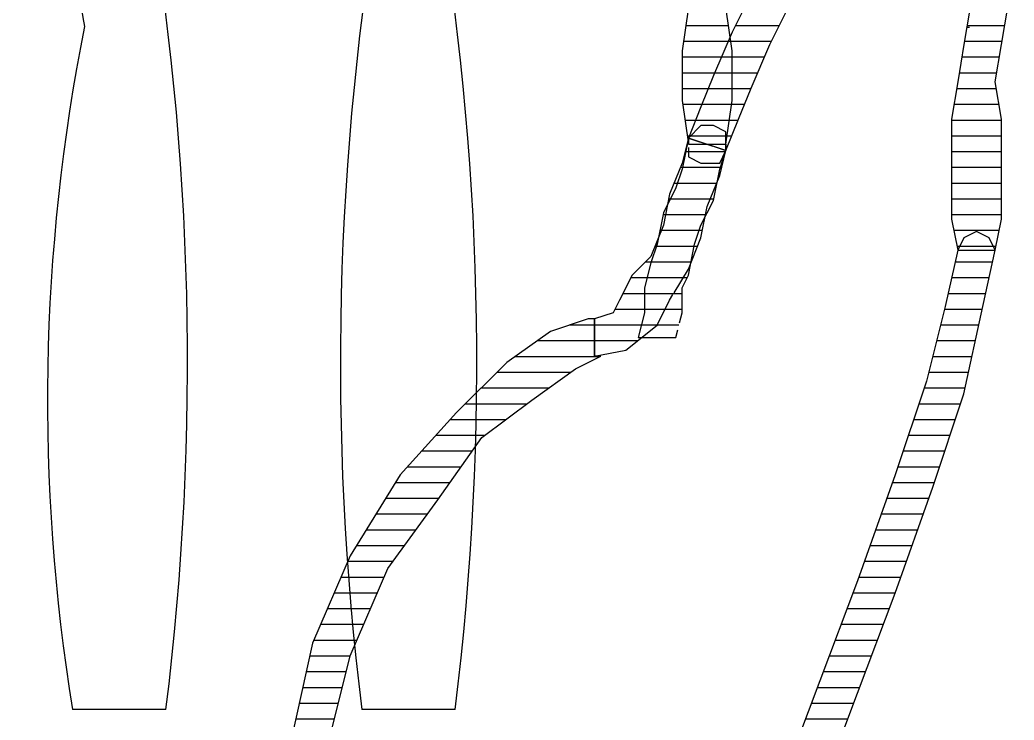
# Model space of a CAD drawing. Header units: millimetres. Extents: x 11489 to 12006, y 36725 to 37730.
# Drawn here: x 11768.49 to 11776.38, y 37615.85 to 37621.4 of the extents above; entities that cross this region are included whole.
import ezdxf

# ---------------------------------------------------------------- set-up
doc = ezdxf.new("R2010")
doc.units = ezdxf.units.MM
doc.layers.add('OC-Mutfak_Ekipman', color=252, linetype='Continuous')
pattern_1 = [(360, (-19413.11011, 29189.02214), (1e-16, 0.125), [25])]

# ---------------------------------------------------------------- blocks, each defined once
blk = doc.blocks.new('A$C0b4f8896')
at = {"ltscale": 30}
h = blk.add_hatch(dxfattribs=at)
h.set_pattern_fill('DC_LINES', color=256, scale=0.1, style=0)
h.set_pattern_definition(pattern_1)
h.paths.add_polyline_path([(0.8445, 19.8398), (0.9438, 20.2852), (1.0928, 20.8789), (1.3412, 21.6211), (1.6393, 22.4619), (1.9373, 23.2539), (2.2354, 24.0449), (2.4837, 24.6387), (2.7321, 24.9854), (2.434, 25.1826), (2.1857, 24.7373), (1.9373, 24.1445), (1.6393, 23.3525), (1.3412, 22.5605), (1.0432, 21.7197), (0.7949, 20.9775), (0.6458, 20.2852), (0.5464, 19.8398), (0.5961, 19.7412), (0.6954, 19.6914), (0.7949, 19.7412)], flags=0)
h = blk.add_hatch(dxfattribs=at)
h.set_pattern_fill('DC_LINES', color=256, scale=0.1, style=0)
h.set_pattern_definition(pattern_1)
edge = h.paths.add_edge_path(flags=0)
edge.add_line((3.7255, 20.3838), (3.7753, 20.3838))
edge.add_line((3.7753, 20.3838), (4.0733, 20.4834))
edge.add_line((4.0733, 20.4834), (4.421, 20.7305))
edge.add_line((4.421, 20.7305), (4.8184, 21.126))
edge.add_line((4.8184, 21.126), (5.2655, 21.6211))
edge.add_line((5.2655, 21.6211), (5.6628, 22.2637))
edge.add_line((5.6628, 22.2637), (5.9609, 22.957))
edge.add_line((5.9609, 22.957), (6.1596, 23.8477))
edge.add_line((6.1596, 23.8477), (6.1596, 24.8369))
edge.add_line((6.1596, 24.8369), (5.8616, 24.8369))
edge.add_line((5.8616, 24.8369), (5.8616, 23.8477))
edge.add_line((5.8616, 23.8477), (5.6628, 23.0557))
edge.add_line((5.6628, 23.0557), (5.3649, 22.3633))
edge.add_line((5.3649, 22.3633), (4.9674, 21.8184))
edge.add_line((4.9674, 21.8184), (4.6197, 21.3242))
edge.add_line((4.6197, 21.3242), (4.2224, 21.0273))
edge.add_line((4.2224, 21.0273), (3.8746, 20.7803))
edge.add_line((3.8746, 20.7803), (3.6759, 20.6807))
edge.add_line((3.6759, 20.6807), (3.7255, 20.6807))
h = blk.add_hatch(dxfattribs=at)
h.set_pattern_fill('DC_LINES', color=256, scale=0.1, style=0)
h.set_pattern_definition(pattern_1)
edge = h.paths.add_edge_path(flags=0)
edge.add_line((2.9804, 18.9492), (3.0302, 19.1475))
edge.add_line((3.0302, 19.1475), (3.1295, 19.3945))
edge.add_line((3.1295, 19.3945), (3.1791, 19.6416))
edge.add_line((3.1791, 19.6416), (3.2785, 19.8887))
edge.add_line((3.2785, 19.8887), (3.4275, 20.0381))
edge.add_line((3.4275, 20.0381), (3.5269, 20.2354))
edge.add_line((3.5269, 20.2354), (3.5765, 20.335))
edge.add_line((3.5765, 20.335), (3.7255, 20.3838))
edge.add_line((3.7255, 20.3838), (3.7255, 20.6807))
edge.add_line((3.7255, 20.6807), (3.4772, 20.6309))
edge.add_line((3.4772, 20.6309), (3.2288, 20.4336))
edge.add_line((3.2288, 20.4336), (3.1295, 20.2354))
edge.add_line((3.1295, 20.2354), (2.9804, 19.9883))
edge.add_line((2.9804, 19.9883), (2.8811, 19.7412))
edge.add_line((2.8811, 19.7412), (2.8314, 19.4932))
edge.add_line((2.8314, 19.4932), (2.7321, 19.2461))
edge.add_line((2.7321, 19.2461), (2.6824, 19.0479))
h = blk.add_hatch(dxfattribs=at)
h.set_pattern_fill('DC_LINES', color=256, scale=0.1, style=0)
h.set_pattern_definition(pattern_1)
edge = h.paths.add_edge_path(flags=0)
edge.add_line((2.9804, 18.999), (2.9804, 18.9492))
edge.add_line((2.9804, 18.9492), (3.0302, 19.1963))
edge.add_line((3.0302, 19.1963), (3.0798, 19.3447))
edge.add_line((3.0798, 19.3447), (3.1791, 19.543))
edge.add_line((3.1791, 19.543), (3.2288, 19.79))
edge.add_line((3.2288, 19.79), (3.2785, 19.9385))
edge.add_line((3.2785, 19.9385), (3.3282, 20.1367))
edge.add_line((3.3282, 20.1367), (3.3282, 20.335))
edge.add_line((3.3282, 20.335), (3.3779, 20.5322))
edge.add_line((3.3779, 20.5322), (3.0798, 20.5322))
edge.add_line((3.0798, 20.5322), (3.0302, 20.335))
edge.add_line((3.0302, 20.335), (3.0302, 20.1367))
edge.add_line((3.0302, 20.1367), (2.9804, 20.0381))
edge.add_line((2.9804, 20.0381), (2.9308, 19.79))
edge.add_line((2.9308, 19.79), (2.8811, 19.6416))
edge.add_line((2.8811, 19.6416), (2.7817, 19.4443))
edge.add_line((2.7817, 19.4443), (2.7321, 19.1963))
edge.add_line((2.7321, 19.1963), (2.6824, 19.0479))
edge.add_line((2.6824, 19.0479), (2.6824, 18.999))
edge.add_line((2.6824, 18.999), (2.6824, 19.0479))
edge.add_line((2.6824, 19.0479), (2.6824, 18.8994))
edge.add_line((2.6824, 18.8994), (2.7817, 18.8506))
edge.add_line((2.7817, 18.8506), (2.8811, 18.8506))
edge.add_line((2.8811, 18.8506), (2.9804, 18.9492))
h = blk.add_hatch(dxfattribs=at)
h.set_pattern_fill('DC_LINES', color=256, scale=0.1, style=0)
h.set_pattern_definition(pattern_1)
edge = h.paths.add_edge_path(flags=0)
edge.add_line((0.6954, 17.6133), (0.7451, 17.9102))
edge.add_line((0.7451, 17.9102), (0.7949, 18.207))
edge.add_line((0.7949, 18.207), (0.8445, 18.5039))
edge.add_line((0.8445, 18.5039), (0.8941, 18.8008))
edge.add_line((0.8941, 18.8008), (0.8941, 19.0479))
edge.add_line((0.8941, 19.0479), (0.8941, 19.3447))
edge.add_line((0.8941, 19.3447), (0.8941, 19.5928))
edge.add_line((0.8941, 19.5928), (0.8445, 19.8398))
edge.add_line((0.8445, 19.8398), (0.5464, 19.8398))
edge.add_line((0.5464, 19.8398), (0.4968, 19.5928))
edge.add_line((0.4968, 19.5928), (0.4968, 19.3447))
edge.add_line((0.4968, 19.3447), (0.4968, 19.0479))
edge.add_line((0.4968, 19.0479), (0.4968, 18.8008))
edge.add_line((0.4968, 18.8008), (0.5464, 18.5039))
edge.add_line((0.5464, 18.5039), (0.4968, 18.207))
edge.add_line((0.4968, 18.207), (0.447, 17.9102))
edge.add_line((0.447, 17.9102), (0.3974, 17.6133))
h = blk.add_hatch(dxfattribs=at)
h.set_pattern_fill('DC_LINES', color=256, scale=0.1, style=0)
h.set_pattern_definition(pattern_1)
edge = h.paths.add_edge_path(flags=0)
edge.add_line((1.8876, 16.624), (2.0366, 16.8711))
edge.add_line((2.0366, 16.8711), (2.136, 17.168))
edge.add_line((2.136, 17.168), (2.3347, 17.4648))
edge.add_line((2.3347, 17.4648), (2.4837, 17.8115))
edge.add_line((2.4837, 17.8115), (2.6328, 18.1084))
edge.add_line((2.6328, 18.1084), (2.7817, 18.4541))
edge.add_line((2.7817, 18.4541), (2.8811, 18.7021))
edge.add_line((2.8811, 18.7021), (2.9804, 18.9492))
edge.add_line((2.9804, 18.9492), (2.6824, 19.0479))
edge.add_line((2.6824, 19.0479), (2.5831, 18.8008))
edge.add_line((2.5831, 18.8008), (2.4837, 18.5537))
edge.add_line((2.4837, 18.5537), (2.3347, 18.207))
edge.add_line((2.3347, 18.207), (2.1857, 17.9102))
edge.add_line((2.1857, 17.9102), (2.0366, 17.5635))
edge.add_line((2.0366, 17.5635), (1.838, 17.2666))
edge.add_line((1.838, 17.2666), (1.7386, 16.9697))
edge.add_line((1.7386, 16.9697), (1.5896, 16.7227))
h = blk.add_hatch(dxfattribs=at)
h.set_pattern_fill('DC_LINES', color=256, scale=0.1, style=0)
h.set_pattern_definition(pattern_1)
edge = h.paths.add_edge_path(flags=0)
edge.add_line((3.2288, 16.2773), (3.1791, 16.5742))
edge.add_line((3.1791, 16.5742), (3.1295, 16.8711))
edge.add_line((3.1295, 16.8711), (3.0798, 17.2178))
edge.add_line((3.0798, 17.2178), (3.0302, 17.5635))
edge.add_line((3.0302, 17.5635), (2.9804, 17.9102))
edge.add_line((2.9804, 17.9102), (3.0302, 18.2568))
edge.add_line((3.0302, 18.2568), (3.0302, 18.6523))
edge.add_line((3.0302, 18.6523), (2.9804, 18.999))
edge.add_line((2.9804, 18.999), (2.6824, 18.999))
edge.add_line((2.6824, 18.999), (2.6328, 18.6523))
edge.add_line((2.6328, 18.6523), (2.6328, 18.2568))
edge.add_line((2.6328, 18.2568), (2.6824, 17.9102))
edge.add_line((2.6824, 17.9102), (2.7321, 17.5635))
edge.add_line((2.7321, 17.5635), (2.7817, 17.2178))
edge.add_line((2.7817, 17.2178), (2.8314, 16.8711))
edge.add_line((2.8314, 16.8711), (2.8811, 16.5742))
edge.add_line((2.8811, 16.5742), (2.9308, 16.2773))
for p, q in [((1.9373, 24.1445), (1.6393, 23.3525)), ((1.9373, 23.2539), (2.2354, 24.0449)), ((5.8616, 23.8477), (5.6628, 23.0557)), ((5.9609, 22.957), (6.1596, 23.8477)), ((4.8301, 23.4834), (5.5702, 23.4834)), ((7.1241, 23.4834), (7.8642, 23.4834)), ((1.6393, 23.3525), (1.3412, 22.5605)), ((1.6393, 22.4619), (1.9373, 23.2539)), ((5.6628, 23.0557), (5.3649, 22.3633)), ((5.6628, 22.2637), (5.9609, 22.957)), ((1.3412, 22.5605), (1.0432, 21.7197)), ((1.3412, 21.6211), (1.6393, 22.4619)), ((5.3649, 22.3633), (4.9674, 21.8184)), ((5.2655, 21.6211), (5.6628, 22.2637)), ((4.9674, 21.8184), (4.6197, 21.3242)), ((1.0432, 21.7197), (0.7949, 20.9775)), ((1.0928, 20.8789), (1.3412, 21.6211)), ((4.8184, 21.126), (5.2655, 21.6211)), ((4.6197, 21.3242), (4.2224, 21.0273)), ((4.421, 20.7305), (4.8184, 21.126)), ((0.7949, 20.9775), (0.6458, 20.2852)), ((4.2224, 21.0273), (3.8746, 20.7803)), ((0.9438, 20.2852), (1.0928, 20.8789)), ((3.8746, 20.7803), (3.6759, 20.6807)), ((3.7255, 20.6807), (3.4772, 20.6309)), ((3.6759, 20.6807), (3.7255, 20.6807)), ((3.7255, 20.6807), (3.7255, 20.3838)), ((3.7255, 20.3838), (3.7255, 20.6807)), ((4.0733, 20.4834), (4.421, 20.7305)), ((3.4772, 20.6309), (3.2288, 20.4336)), ((3.0798, 20.5322), (3.0646, 20.4717)), ((3.3779, 20.5322), (3.0798, 20.5322)), ((3.3282, 20.335), (3.3779, 20.5322)), ((3.2288, 20.4336), (3.1295, 20.2354)), ((3.7753, 20.3838), (4.0733, 20.4834)), ((3.0503, 20.4149), (3.0302, 20.335)), ((3.5765, 20.335), (3.7255, 20.3838)), ((3.7255, 20.3838), (3.7753, 20.3838)), ((3.7255, 20.3838), (3.7255, 20.3838)), ((0.6458, 20.2852), (0.5464, 19.8398)), ((0.8445, 19.8398), (0.9438, 20.2852)), ((3.0302, 20.335), (3.0302, 20.1367)), ((3.3282, 20.1367), (3.3282, 20.335)), ((3.5269, 20.2354), (3.5765, 20.335)), ((3.1295, 20.2354), (3.1026, 20.1907)), ((3.4275, 20.0381), (3.5269, 20.2354)), ((3.0942, 20.1769), (2.9804, 19.9883)), ((3.0302, 20.1367), (2.9804, 20.0381)), ((3.2785, 19.9385), (3.3282, 20.1367)), ((2.9804, 20.0381), (2.9308, 19.79)), ((3.2785, 19.8887), (3.4275, 20.0381)), ((2.9804, 19.9883), (2.8811, 19.7412)), ((3.1791, 19.6416), (3.2785, 19.8887)), ((3.2288, 19.79), (3.2785, 19.9385)), ((0.5464, 19.8398), (0.4968, 19.5928)), ((0.8445, 19.8398), (0.5464, 19.8398)), ((0.5464, 19.8398), (0.5464, 19.8398)), ((0.5464, 19.8398), (0.5464, 19.8398)), ((0.5464, 19.8398), (0.5961, 19.7412)), ((0.7949, 19.7412), (0.8445, 19.8398)), ((0.8941, 19.5928), (0.8445, 19.8398)), ((0.8445, 19.8398), (0.8445, 19.8398)), ((0.8445, 19.8398), (0.8445, 19.8398)), ((0.8445, 19.8398), (0.8445, 19.8398)), ((0.5961, 19.7412), (0.6954, 19.6914)), ((0.6954, 19.6914), (0.7949, 19.7412)), ((2.8811, 19.7412), (2.8314, 19.4932)), ((2.9308, 19.79), (2.8811, 19.6416)), ((3.1791, 19.543), (3.2288, 19.79)), ((2.8811, 19.6416), (2.7817, 19.4443)), ((3.1295, 19.3945), (3.1791, 19.6416)), ((0.4968, 19.5928), (0.4968, 19.3447)), ((0.8941, 19.3447), (0.8941, 19.5928)), ((2.8314, 19.4932), (2.7321, 19.2461)), ((3.0798, 19.3447), (3.1791, 19.543)), ((2.7817, 19.4443), (2.7321, 19.1963)), ((0.4968, 19.3447), (0.4968, 19.0479)), ((0.8941, 19.0479), (0.8941, 19.3447)), ((3.0302, 19.1475), (3.1295, 19.3945)), ((3.0302, 19.1963), (3.0798, 19.3447)), ((2.7321, 19.2461), (2.6824, 19.0479)), ((2.7321, 19.1963), (2.6824, 19.0479)), ((2.9804, 18.9492), (3.0302, 19.1963)), ((2.7321, 19.1475), (2.6824, 19.0479)), ((2.8811, 19.1475), (2.7321, 19.1475)), ((2.9804, 19.0977), (2.8811, 19.1475)), ((2.9804, 18.9492), (3.0302, 19.1475)), ((2.9804, 19.0238), (2.9804, 19.0977)), ((0.4968, 19.0479), (0.4968, 18.8008)), ((0.8941, 18.8008), (0.8941, 19.0479)), ((2.6824, 19.0479), (2.5831, 18.8008)), ((2.7761, 19.0168), (2.6824, 19.0479)), ((2.6824, 19.0479), (2.6824, 18.999)), ((2.6824, 18.999), (2.6824, 19.0479)), ((2.6824, 19.0479), (2.6824, 18.8994)), ((2.6824, 19.0479), (2.9804, 18.9492)), ((2.7761, 19.0168), (2.6824, 19.0479)), ((2.6824, 19.0479), (2.6824, 19.0479)), ((2.6824, 19.0479), (2.6824, 18.8994)), ((2.6824, 19.0479), (2.9804, 18.9492)), ((2.9804, 18.9492), (2.786, 19.0136)), ((2.9804, 18.9492), (2.786, 19.0136)), ((2.6824, 18.999), (2.6328, 18.6523)), ((2.9804, 18.999), (2.6824, 18.999)), ((2.8811, 18.7021), (2.9804, 18.9492)), ((2.8811, 18.8506), (2.9804, 18.9492)), ((2.8811, 18.8506), (2.9804, 18.9492)), ((3.0302, 18.6523), (2.9804, 18.999)), ((2.9804, 18.9492), (2.9804, 18.999)), ((2.9804, 18.999), (2.9804, 18.999)), ((2.9804, 18.999), (2.9804, 18.9492)), ((2.9804, 18.9492), (2.9804, 18.999)), ((2.9804, 18.9492), (2.9804, 18.9492)), ((2.9804, 18.9492), (2.9804, 18.9492)), ((2.6824, 18.8994), (2.7817, 18.8506)), ((2.6824, 18.8994), (2.7817, 18.8506)), ((2.7817, 18.8506), (2.8811, 18.8506)), ((2.7817, 18.8506), (2.8811, 18.8506)), ((0.4968, 18.8008), (0.5464, 18.5039)), ((0.8445, 18.5039), (0.8941, 18.8008)), ((2.5831, 18.8008), (2.4837, 18.5537)), ((2.7817, 18.4541), (2.8811, 18.7021)), ((2.6328, 18.6523), (2.6328, 18.2568)), ((3.0302, 18.2568), (3.0302, 18.6523)), ((2.4837, 18.5537), (2.3347, 18.207)), ((0.5464, 18.5039), (0.4968, 18.207)), ((0.7949, 18.207), (0.8445, 18.5039)), ((2.6328, 18.1084), (2.7817, 18.4541)), ((2.6328, 18.2568), (2.6824, 17.9102)), ((2.9804, 17.9102), (3.0302, 18.2568)), ((0.4968, 18.207), (0.447, 17.9102)), ((0.7451, 17.9102), (0.7949, 18.207)), ((2.3347, 18.207), (2.1857, 17.9102)), ((0.7511, 18.0713), (0.7721, 18.0713)), ((2.4837, 17.8115), (2.6328, 18.1084))]:
    blk.add_line(p, q, dxfattribs=at)
for centre, radius, start, end in [((26.8809, 20.7262), 22.2226, 172.87288, 189.91367), ((-16.4822, 20.7384), 22.2226, 350.08633, 7.09537), ((29.1749, 20.7262), 22.2226, 172.87288, 189.91367), ((-7.0855, 21.0356), 15.1488, 348.68902, 9.29885)]:
    blk.add_arc(centre, radius, start, end, dxfattribs=at)
blk.add_open_spline([(7.2842, 16.9003), (7.2858, 16.2827), (7.2882, 15.3534), (7.0208, 12.9508), (7.6307, 13.6363), (8.3014, 14.1872), (8.1354, 16.0113), (7.903, 17.3138), (7.769, 18.0644)], degree=3, knots=[0, 0, 0, 0, 2.397924, 3.60794, 4.016411, 4.564174, 6.316969, 8.70047, 8.70047, 8.70047, 8.70047], dxfattribs=at)

msp = doc.modelspace()

# ---------------------------------------------------------------- block references
at = {"layer": 'OC-Mutfak_Ekipman', "linetype": 'Continuous', "rotation": 180}
msp.add_blockref('A$C0b4f8896', (11776.7726, 37639.4119), dxfattribs=at)

doc.saveas('drawing.dxf')
